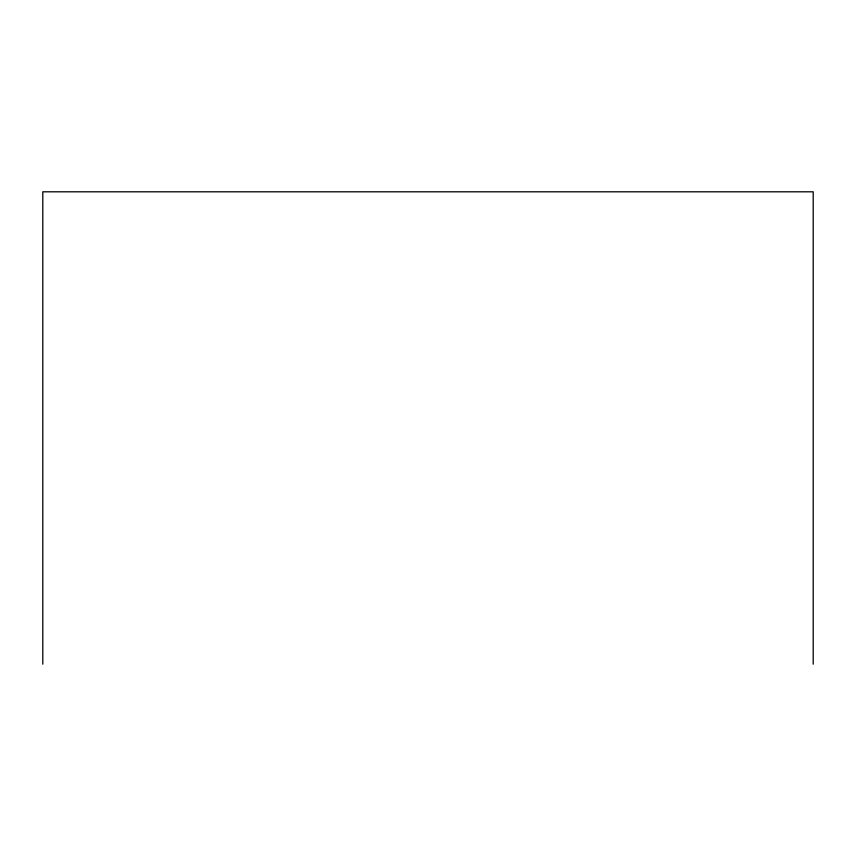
<?xml version="1.0" encoding="UTF-8"?>
<svg xmlns="http://www.w3.org/2000/svg" width="856" height="856" viewBox="0 0 856 856"><rect width="100%" height="100%" fill="white"/><g stroke="black" fill="none" stroke-linecap="round" stroke-linejoin="round"><path stroke-width="1.28" d="M813.2 664.192L813.2 191.808L42.8 191.808L42.8 664.192"/></g></svg>
